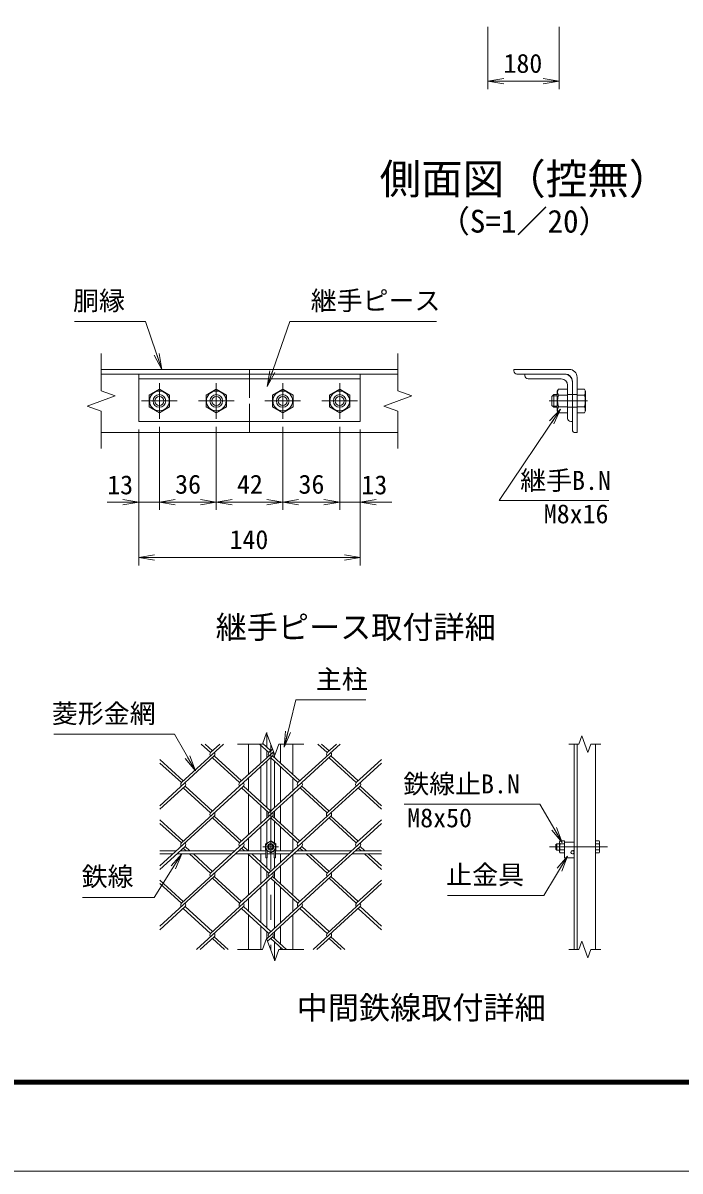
# Model space of a CAD drawing. Units: millimetres, scale not verified, with parts at other scales. Extents: x -4200 to 4200, y -2970 to 2970.
# Drawn here: x -1184 to 477, y -2970 to -66 of the extents above; entities that cross this region are included whole.
import ezdxf
from ezdxf.enums import TextEntityAlignment as Align

# ---------------------------------------------------------------- set-up
doc = ezdxf.new("R2010")
doc.units = ezdxf.units.MM
doc.header["$LTSCALE"] = 10
doc.linetypes.add('DASHED', pattern=[7.5, 6, -1.5])
doc.linetypes.add('USER1', pattern=[50.8, 31.75, -6.35, 6.35, -6.35])
doc.layers.add('0-0_D-TTL-TXT', color=7, linetype='Continuous')
for name, color, linetype, lineweight in [('0-1_D-STR1', 1, 'Continuous', 18), ('0-2_D-BMK', 2, 'USER1', 13), ('0-3_D-STR-DIM', 7, 'Continuous', 13), ('0-4_D-STR3', 3, 'Continuous', 13), ('0-8_0', 7, 'Continuous', 18), ('0-9_D-STR2', 7, 'Continuous', 13), ('0-A_D-STR-TXT', 7, 'Continuous', 13), ('0-B_D-TTL', 7, 'Continuous', 18)]:
    doc.layers.add(name, color=color, linetype=linetype, lineweight=lineweight)
doc.styles.add('ＭＳ ゴシック', font='')
doc.styles.get('ＭＳ ゴシック').set_extended_font_data('MS Gothic')

# ---------------------------------------------------------------- blocks, each defined once
blk = doc.blocks.new('_Open')
at = {"layer": '0-8_0'}
blk.add_line((-10, 1.667), (0, 0), dxfattribs=at)
blk.add_lwpolyline([(-10, -1.667), (0, 0), (-10, 0)], dxfattribs=at)

msp = doc.modelspace()

# ---------------------------------------------------------------- linework, layer by layer
at = {"layer": '0-1_D-STR1'}
for p, q in [((-986.32, -942.24), (-236.32, -942.24)), ((-986.32, -954.24), (-236.32, -954.24)), ((-611.32, -942.24), (-611.32, -954.24)), ((57.04, -946.24), (57.04, -942.24)), ((197.04, -942.24), (57.04, -942.24)), ((187.04, -954.24), (65.04, -954.24)), ((205.04, -1094.24), (205.04, -972.24)), ((217.04, -1102.24), (217.04, -962.24)), ((-611.32, -1074.24), (-611.32, -1102.24)), ((-986.32, -1102.24), (-236.32, -1102.24)), ((213.04, -1102.24), (217.04, -1102.24)), ((-567.8, -1861.09), (-567.8, -1897.92)), ((-613.8, -1967.08), (-613.8, -1890)), ((-582.8, -1938.67), (-582.8, -1892.86)), ((-567.8, -1906.6), (-567.8, -1924.93)), ((-532.8, -1938.67), (-532.8, -1890)), ((-501.8, -1967.08), (-501.8, -1890)), ((209.51, -2410), (209.51, -1890)), ((217.51, -2410), (217.51, -1890)), ((263.51, -2410), (263.51, -1890)), ((-567.8, -1933.61), (-567.8, -2050.4)), ((-547.8, -1918.91), (-547.8, -1924.93)), ((-547.8, -1933.61), (-547.8, -2050.4)), ((-582.8, -2036.65), (-582.8, -1947.35)), ((-532.8, -2036.65), (-532.8, -1947.35)), ((-613.8, -2008.25), (-613.8, -1975.76)), ((-501.8, -2008.25), (-501.8, -1975.76)), ((-613.8, -2119.56), (-613.8, -2016.93)), ((-501.8, -2119.56), (-501.8, -2016.93)), ((-582.8, -2091.15), (-582.8, -2045.33)), ((-567.8, -2059.08), (-567.8, -2077.41)), ((-547.8, -2059.08), (-547.8, -2077.41)), ((-532.8, -2091.15), (-532.8, -2045.33)), ((-567.8, -2086.09), (-567.8, -2140.76)), ((-547.8, -2086.09), (-547.8, -2140.76)), ((-582.8, -2160), (-582.8, -2099.83)), ((-532.8, -2160), (-532.8, -2099.83)), ((-613.8, -2160), (-613.8, -2128.24)), ((-501.8, -2160), (-501.8, -2128.24)), ((-613.8, -2272.04), (-613.8, -2169.41)), ((-582.8, -2189.13), (-582.8, -2168)), ((-532.8, -2189.13), (-532.8, -2168)), ((-501.8, -2272.04), (-501.8, -2169.41)), ((-582.8, -2243.63), (-582.8, -2197.81)), ((-567.8, -2178), (-567.8, -2202.88)), ((-547.8, -2178), (-547.8, -2202.88)), ((-532.8, -2243.63), (-532.8, -2197.81)), ((-567.8, -2211.56), (-567.8, -2229.89)), ((-547.8, -2211.56), (-547.8, -2229.89)), ((-582.8, -2341.61), (-582.8, -2252.31)), ((-567.8, -2238.57), (-567.8, -2355.36)), ((-547.8, -2238.57), (-547.8, -2355.36)), ((-532.8, -2341.61), (-532.8, -2252.31)), ((-613.8, -2313.21), (-613.8, -2280.72)), ((-501.8, -2313.21), (-501.8, -2280.72)), ((-613.8, -2410), (-613.8, -2321.89)), ((-501.8, -2410), (-501.8, -2321.89)), ((-582.8, -2410), (-582.8, -2350.29)), ((-532.8, -2396.11), (-532.8, -2350.29)), ((-567.8, -2364.04), (-567.8, -2382.52)), ((-547.8, -2364.04), (-547.8, -2382.36)), ((-547.8, -2391.04), (-547.8, -2437.47)), ((-532.8, -2410), (-532.8, -2404.79))]:
    msp.add_line(p, q, dxfattribs=at)
at = {"layer": '0-1_D-STR1', "color": 4, "linetype": 'DASHED', "lineweight": 13}
msp.add_line((-611.32, -954.24), (-611.32, -1074.24), dxfattribs=at)
at = {"layer": '0-1_D-STR1'}
for centre, radius, start, end in [((65.04, -946.24), 8, 180, 270), ((187.04, -972.24), 18, 0, 90), ((197.04, -962.24), 20, 0, 90), ((213.04, -1094.24), 8, 180, 270)]:
    msp.add_arc(centre, radius, start, end, dxfattribs=at)
at = {"layer": '0-2_D-BMK'}
for p, q in [((-839.32, -977.24), (-839.32, -1067.24)), ((-695.32, -977.24), (-695.32, -1067.24)), ((-527.32, -977.24), (-527.32, -1067.24)), ((-383.32, -977.24), (-383.32, -1067.24)), ((-884.32, -1022.24), (-794.32, -1022.24)), ((-740.32, -1022.24), (-650.32, -1022.24)), ((-572.32, -1022.24), (-482.32, -1022.24)), ((-428.32, -1022.24), (-338.32, -1022.24)), ((146.24, -1022.24), (243.04, -1022.24)), ((-557.8, -1890), (-557.8, -2410)), ((-537.8, -2150), (-577.8, -2150)), ((147.52, -2150), (293.51, -2150))]:
    msp.add_line(p, q, dxfattribs=at)
at = {"layer": '0-3_D-STR-DIM'}
for p, q in [((-8.47, -76.08), (-8.47, -233.4)), ((171.53, -76.08), (171.53, -233.4)), ((-8.47, -213.4), (171.53, -213.4)), ((-986.32, -902.24), (-986.32, -996.58)), ((-236.32, -902.24), (-236.32, -996.58)), ((-1021.56, -1035.06), (-951.08, -1009.41)), ((-951.08, -1009.41), (-986.32, -996.58)), ((-986.32, -1047.89), (-1021.56, -1035.06)), ((-986.32, -1047.89), (-986.32, -1142.24)), ((-236.32, -1047.89), (-236.32, -1142.24)), ((-891.32, -1094.24), (-891.32, -1297.95)), ((-891.32, -1094.24), (-891.32, -1437.95)), ((-839.32, -1087.24), (-839.32, -1297.95)), ((-839.32, -1087.24), (-839.32, -1297.95)), ((-695.32, -1087.24), (-695.32, -1297.95)), ((-695.32, -1087.24), (-695.32, -1297.95)), ((-527.32, -1087.24), (-527.32, -1297.95)), ((-527.32, -1087.24), (-527.32, -1297.95)), ((-383.32, -1087.24), (-383.32, -1297.95)), ((-383.32, -1087.24), (-383.32, -1297.95)), ((-331.32, -1094.24), (-331.32, -1297.95)), ((-331.32, -1094.24), (-331.32, -1437.95)), ((-931.32, -1277.95), (-971.32, -1277.95)), ((-891.32, -1277.95), (-839.32, -1277.95)), ((-839.32, -1277.95), (-695.32, -1277.95)), ((-799.32, -1277.95), (-759.32, -1277.95)), ((-695.32, -1277.95), (-527.32, -1277.95)), ((-527.32, -1277.95), (-383.32, -1277.95)), ((-423.32, -1277.95), (-463.32, -1277.95)), ((-383.32, -1277.95), (-331.32, -1277.95)), ((-291.32, -1277.95), (-251.32, -1277.95)), ((-891.32, -1417.95), (-331.32, -1417.95)), ((-578.32, -1890), (-641.8, -1890)), ((-473.8, -1890), (-537.28, -1890)), ((196.01, -1890), (221.12, -1890)), ((251.9, -1890), (277.01, -1890)), ((-578.32, -2410), (-641.8, -2410)), ((-473.8, -2410), (-537.28, -2410)), ((196.01, -2410), (221.12, -2410)), ((251.9, -2410), (277.01, -2410))]:
    msp.add_line(p, q, dxfattribs=at)
for points in [[(-236.32, -1047.89), (-271.56, -1035.06), (-201.08, -1009.41), (-236.32, -996.58)], [(-578.32, -1890), (-568.06, -1861.81), (-547.54, -1918.19), (-537.28, -1890)], [(251.9, -1890), (244.21, -1911.14), (228.82, -1868.86), (221.12, -1890)], [(-578.32, -2410), (-568.06, -2381.81), (-547.54, -2438.19), (-537.28, -2410)], [(251.9, -2410), (244.21, -2431.14), (228.82, -2388.86), (221.12, -2410)]]:
    msp.add_lwpolyline(points, dxfattribs=at)
at = {"layer": '0-4_D-STR3'}
for p, q in [((-891.32, -954.24), (-891.32, -1074.24)), ((-891.32, -954.24), (-331.32, -954.24)), ((-331.32, -954.24), (-331.32, -1074.24)), ((85.04, -954.24), (185.04, -954.24)), ((85.04, -954.24), (85.04, -958.24)), ((-891.32, -966.24), (-331.32, -966.24)), ((93.04, -966.24), (177.04, -966.24)), ((193.04, -982.24), (193.04, -1066.24)), ((205.04, -974.24), (205.04, -1074.24)), ((157.84, -1006.24), (153.04, -1011.04)), ((153.04, -1033.44), (153.04, -1011.04)), ((167.04, -1009.24), (154.84, -1009.24)), ((157.84, -1038.24), (157.84, -1006.24)), ((167.04, -1006.24), (157.84, -1006.24)), ((169.94, -992.21), (167.04, -997.24)), ((167.04, -997.24), (167.04, -1047.24)), ((193.04, -992.21), (169.94, -992.21)), ((193.04, -1007.22), (169.94, -1007.22)), ((193.04, -992.21), (193.04, -1052.26)), ((217.04, -1006.24), (193.04, -1006.24)), ((217.04, -992.21), (235.45, -992.21)), ((217.04, -1052.26), (217.04, -992.21)), ((217.04, -1007.22), (235.45, -1007.22)), ((238.24, -997.04), (235.45, -992.21)), ((238.24, -1047.44), (238.24, -997.04)), ((157.84, -1038.24), (153.04, -1033.44)), ((167.04, -1035.24), (154.84, -1035.24)), ((167.04, -1038.24), (157.84, -1038.24)), ((193.04, -1037.25), (169.94, -1037.25)), ((217.04, -1038.24), (193.04, -1038.24)), ((217.04, -1037.25), (235.45, -1037.25)), ((-891.32, -1074.24), (-331.32, -1074.24)), ((169.94, -1052.26), (167.04, -1047.24)), ((193.04, -1052.26), (169.94, -1052.26)), ((201.04, -1074.24), (205.04, -1074.24)), ((217.04, -1052.26), (235.45, -1052.26)), ((238.24, -1047.44), (235.45, -1052.26)), ((-557.8, -2134.99), (-570.8, -2142.49)), ((-570.8, -2142.49), (-570.8, -2157.5)), ((-544.8, -2142.49), (-557.8, -2134.99)), ((-544.8, -2157.5), (-544.8, -2142.49)), ((165.91, -2142), (163.51, -2144.4)), ((163.51, -2144.4), (163.51, -2155.6)), ((172.51, -2142), (165.91, -2142)), ((172.51, -2162.5), (172.51, -2137.5)), ((185.51, -2142.49), (173.96, -2142.49)), ((185.51, -2165.01), (185.51, -2134.99)), ((185.51, -2138), (209.51, -2138)), ((263.51, -2134.99), (263.51, -2165.01)), ((263.51, -2134.99), (272.72, -2134.99)), ((263.51, -2142.49), (272.72, -2142.49)), ((274.11, -2137.4), (272.72, -2134.99)), ((274.11, -2137.4), (274.11, -2162.6)), ((-795.92, -2160), (-837.8, -2160)), ((-804.65, -2168), (-837.8, -2168)), ((-657.19, -2168), (-795.17, -2168)), ((-648.46, -2160), (-786.44, -2160)), ((-570.3, -2168), (-647.72, -2168)), ((-570.3, -2160), (-638.99, -2160)), ((-570.8, -2157.5), (-557.8, -2165.01)), ((-570.3, -2157.79), (-570.3, -2178)), ((-566.3, -2160.1), (-566.3, -2178)), ((-549.3, -2168), (-566.3, -2168)), ((-557.8, -2165.01), (-544.8, -2157.5)), ((-549.3, -2160.1), (-549.3, -2178)), ((-545.3, -2157.79), (-545.3, -2178)), ((-501.01, -2160), (-545.3, -2160)), ((-509.74, -2168), (-545.3, -2168)), ((-362.28, -2168), (-500.26, -2168)), ((-353.55, -2160), (-491.53, -2160)), ((-277.8, -2168), (-352.81, -2168)), ((-277.8, -2160), (-344.08, -2160)), ((172.51, -2158), (165.91, -2158)), ((185.51, -2157.5), (173.96, -2157.5)), ((206.01, -2159), (209.51, -2159)), ((206.01, -2168), (209.51, -2168)), ((263.51, -2157.5), (272.72, -2157.5)), ((263.51, -2165.01), (272.72, -2165.01)), ((274.11, -2162.6), (272.72, -2165.01)), ((-570.3, -2178), (-566.3, -2178)), ((-549.3, -2178), (-545.3, -2178))]:
    msp.add_line(p, q, dxfattribs=at)
for points in [[(-813.32, -1007.22), (-839.32, -992.21), (-865.32, -1007.22), (-865.32, -1037.25), (-839.32, -1052.26), (-813.32, -1037.25)], [(-669.32, -1007.22), (-695.32, -992.21), (-721.32, -1007.22), (-721.32, -1037.25), (-695.32, -1052.26), (-669.32, -1037.25)], [(-501.32, -1007.22), (-527.32, -992.21), (-553.32, -1007.22), (-553.32, -1037.25), (-527.32, -1052.26), (-501.32, -1037.25)], [(-357.32, -1007.22), (-383.32, -992.21), (-409.32, -1007.22), (-409.32, -1037.25), (-383.32, -1052.26), (-357.32, -1037.25)]]:
    msp.add_lwpolyline(points, close=True, dxfattribs=at)
for points in [[(165.91, -2142), (165.91, -2158), (163.51, -2155.6)], [(185.51, -2134.99), (173.96, -2134.99), (172.51, -2137.5)], [(185.51, -2138), (185.51, -2178), (209.51, -2178)], [(185.51, -2165.01), (173.96, -2165.01), (172.51, -2162.5)]]:
    msp.add_lwpolyline(points, dxfattribs=at)
for centre, radius in [((-839.32, -1022.24), 25), ((-839.32, -1022.24), 16), ((-839.32, -1022.24), 11.2), ((-695.32, -1022.24), 25), ((-695.32, -1022.24), 16), ((-695.32, -1022.24), 11.2), ((-527.32, -1022.24), 25), ((-527.32, -1022.24), 16), ((-527.32, -1022.24), 11.2), ((-383.32, -1022.24), 25), ((-383.32, -1022.24), 16), ((-383.32, -1022.24), 11.2), ((-557.8, -2150), 12.5), ((-557.8, -2150), 8), ((-557.8, -2150), 5.6), ((205.51, -2164), 4)]:
    msp.add_circle(centre, radius, dxfattribs=at)
for centre, radius, start, end in [((93.04, -958.24), 8, 180, 270), ((185.04, -974.24), 20, 0, 90), ((177.04, -982.24), 16, 0, 90), ((217.29, -1022.24), 49.68, 162.4121, 197.5879), ((180.91, -999.72), 13.29, 145.61585, 214.38416), ((224.49, -999.72), 13.29, 325.61585, 34.38415), ((188.1, -1022.24), 49.68, 342.4121, 17.5879), ((180.91, -1044.75), 13.29, 145.61586, 214.38414), ((224.49, -1044.75), 13.29, 325.61585, 34.38415), ((201.04, -1066.24), 8, 180, 270), ((179.44, -2138.74), 6.64, 145.61586, 214.38414), ((197.64, -2150), 24.84, 162.4121, 197.5879), ((267.24, -2138.74), 6.64, 325.61585, 34.38415), ((249.04, -2150), 24.84, 342.4121, 17.5879), ((179.44, -2161.26), 6.64, 145.61584, 214.38415), ((206.01, -2163.5), 4.5, 90, 270), ((267.24, -2161.26), 6.64, 325.61585, 34.38415)]:
    msp.add_arc(centre, radius, start, end, dxfattribs=at)
at = {"layer": '0-9_D-STR2'}
for p, q in [((-677.14, -1890), (-783.72, -1987.66)), ((-709.99, -1911.42), (-733.37, -1890)), ((-705.26, -1907.08), (-723.9, -1890)), ((-686.37, -1890), (-709.87, -1911.53)), ((-550.77, -1909.32), (-636.26, -1987.66)), ((-562.54, -1911.42), (-585.92, -1890)), ((-557.8, -1907.08), (-577.85, -1888.71)), ((-553.14, -1902.81), (-562.54, -1911.42)), ((-382.23, -1890), (-488.81, -1987.66)), ((-415.08, -1911.42), (-438.46, -1890)), ((-410.34, -1907.08), (-428.99, -1890)), ((-391.7, -1890), (-415.08, -1911.42)), ((-700.52, -1920.1), (-837.8, -2045.9)), ((-778.98, -1983.32), (-837.8, -1929.43)), ((-783.72, -1987.66), (-837.8, -1938.11)), ((-553.06, -1920.1), (-709.99, -2063.9)), ((-636.26, -1987.66), (-705.26, -1924.44)), ((-631.53, -1983.32), (-700.52, -1920.1)), ((-405.61, -1920.1), (-562.54, -2063.9)), ((-488.81, -1987.66), (-557.8, -1924.44)), ((-484.07, -1983.32), (-553.06, -1920.1)), ((-277.8, -1938.11), (-415.08, -2063.9)), ((-341.35, -1987.66), (-410.34, -1924.44)), ((-336.62, -1983.32), (-405.61, -1920.1)), ((-277.8, -1929.43), (-341.35, -1987.66)), ((-774.25, -1996.34), (-837.8, -2054.58)), ((-626.79, -1996.34), (-783.72, -2140.14)), ((-709.99, -2063.9), (-778.98, -2000.68)), ((-705.26, -2059.56), (-774.25, -1996.34)), ((-479.34, -1996.34), (-636.26, -2140.14)), ((-562.54, -2063.9), (-631.53, -2000.68)), ((-557.8, -2059.56), (-626.79, -1996.34)), ((-331.88, -1996.34), (-488.81, -2140.14)), ((-415.08, -2063.9), (-483.66, -2001.06)), ((-410.34, -2059.56), (-479.34, -1996.34)), ((-277.8, -2054.58), (-336.62, -2000.68)), ((-277.8, -2045.9), (-331.88, -1996.34)), ((-700.52, -2072.58), (-837.8, -2198.38)), ((-778.98, -2135.8), (-837.8, -2081.91)), ((-783.72, -2140.14), (-837.8, -2090.59)), ((-553.06, -2072.58), (-709.99, -2216.38)), ((-636.26, -2140.14), (-705.26, -2076.92)), ((-631.53, -2135.8), (-700.52, -2072.58)), ((-405.61, -2072.58), (-562.54, -2216.38)), ((-488.81, -2140.14), (-557.8, -2076.92)), ((-484.07, -2135.8), (-553.06, -2072.58)), ((-277.8, -2090.59), (-415.08, -2216.38)), ((-341.35, -2140.14), (-410.34, -2076.92)), ((-336.62, -2135.8), (-405.61, -2072.58)), ((-277.8, -2081.91), (-341.35, -2140.14)), ((-774.25, -2148.82), (-837.8, -2207.06)), ((-626.79, -2148.82), (-783.72, -2292.62)), ((-762.05, -2160), (-774.25, -2148.82)), ((-479.34, -2148.82), (-636.26, -2292.62)), ((-614.59, -2160), (-626.79, -2148.82)), ((-331.88, -2148.82), (-488.81, -2292.62)), ((-467.14, -2160), (-479.34, -2148.82)), ((-319.68, -2160), (-331.88, -2148.82)), ((-771.52, -2160), (-778.98, -2153.16)), ((-709.99, -2216.38), (-762.79, -2168)), ((-705.26, -2212.04), (-753.32, -2168)), ((-624.07, -2160), (-631.53, -2153.16)), ((-562.54, -2216.38), (-615.34, -2168)), ((-557.8, -2212.04), (-605.86, -2168)), ((-476.61, -2160), (-484.07, -2153.16)), ((-415.08, -2216.38), (-467.88, -2168)), ((-410.34, -2212.04), (-458.41, -2168)), ((-329.16, -2160), (-336.62, -2153.16)), ((-277.8, -2207.06), (-320.43, -2168)), ((-277.8, -2198.38), (-310.95, -2168)), ((-700.52, -2225.06), (-837.8, -2350.86)), ((-778.98, -2288.28), (-837.8, -2234.39)), ((-553.06, -2225.06), (-709.99, -2368.86)), ((-636.26, -2292.62), (-705.26, -2229.4)), ((-631.53, -2288.28), (-700.52, -2225.06)), ((-405.61, -2225.06), (-562.54, -2368.86)), ((-488.81, -2292.62), (-557.8, -2229.4)), ((-484.07, -2288.28), (-553.06, -2225.06)), ((-341.35, -2292.62), (-410.34, -2229.4)), ((-336.62, -2288.28), (-405.61, -2225.06)), ((-277.8, -2234.39), (-341.35, -2292.62)), ((-783.72, -2292.62), (-837.8, -2243.07)), ((-277.8, -2243.07), (-415.08, -2368.86)), ((-774.25, -2301.3), (-837.8, -2359.54)), ((-709.99, -2368.86), (-778.98, -2305.64)), ((-705.26, -2364.52), (-774.25, -2301.3)), ((-626.79, -2301.3), (-745.41, -2410)), ((-562.54, -2368.86), (-631.53, -2305.64)), ((-557.8, -2364.52), (-626.79, -2301.3)), ((-479.34, -2301.3), (-567.84, -2382.4)), ((-415.08, -2368.86), (-484.07, -2305.64)), ((-410.34, -2364.52), (-479.34, -2301.3)), ((-331.88, -2301.3), (-450.5, -2410)), ((-277.8, -2359.54), (-336.62, -2305.64)), ((-277.8, -2350.86), (-331.88, -2301.3)), ((-700.52, -2377.54), (-735.94, -2410)), ((-665.1, -2410), (-700.52, -2377.54)), ((-553.06, -2377.54), (-565.47, -2388.91)), ((-517.64, -2410), (-553.06, -2377.54)), ((-405.61, -2377.54), (-441.03, -2410)), ((-370.19, -2410), (-405.61, -2377.54)), ((-674.57, -2410), (-705.26, -2381.88)), ((-527.12, -2410), (-557.8, -2381.88)), ((-379.66, -2410), (-410.34, -2381.88))]:
    msp.add_line(p, q, dxfattribs=at)
for centre, start, end in [((-705.15, -1915.88), 137.5, 222.5), ((-705.15, -1915.88), 317.5, 42.5), ((-557.69, -1915.88), 137.5, 222.5), ((-557.69, -1915.88), 317.5, 42.5), ((-410.24, -1915.88), 137.5, 222.5), ((-410.24, -1915.88), 317.5, 42.5), ((-778.98, -1992), 137.5, 222.5), ((-778.98, -1992), 317.5, 42.5), ((-631.53, -1992), 137.5, 222.5), ((-631.53, -1992), 317.5, 42.5), ((-484.07, -1992), 137.5, 222.5), ((-484.07, -1992), 317.5, 42.5), ((-336.51, -1992.12), 137.5, 222.5), ((-336.51, -1992.12), 317.5, 42.5), ((-705.27, -2068.25), 137.5, 222.5), ((-705.27, -2068.25), 317.5, 42.5), ((-557.81, -2068.25), 137.5, 222.5), ((-557.81, -2068.25), 317.5, 42.5), ((-410.36, -2068.25), 137.5, 222.5), ((-410.36, -2068.25), 317.5, 42.5), ((-778.98, -2144.48), 137.5, 222.5), ((-778.98, -2144.48), 317.5, 42.5), ((-631.53, -2144.48), 137.5, 222.5), ((-631.53, -2144.48), 317.5, 42.5), ((-484.07, -2144.48), 137.5, 222.5), ((-484.07, -2144.48), 317.5, 42.5), ((-336.51, -2144.6), 137.5, 222.5), ((-336.51, -2144.6), 317.5, 42.5), ((-705.27, -2220.73), 137.5, 222.5), ((-705.27, -2220.73), 317.5, 42.5), ((-557.68, -2220.83), 137.5, 222.5), ((-557.68, -2220.83), 317.5, 42.5), ((-410.23, -2220.83), 137.5, 222.5), ((-410.23, -2220.83), 317.5, 42.5), ((-778.86, -2297.07), 137.5, 222.5), ((-778.86, -2297.07), 317.5, 42.5), ((-631.41, -2297.07), 137.5, 222.5), ((-631.41, -2297.07), 317.5, 42.5), ((-483.95, -2297.07), 137.5, 222.5), ((-483.95, -2297.07), 317.5, 42.5), ((-336.39, -2297.19), 137.5, 222.5), ((-336.39, -2297.19), 317.5, 42.5), ((-705.27, -2373.21), 137.5, 222.5), ((-705.27, -2373.21), 317.5, 42.5), ((-557.68, -2373.31), 137.5, 222.5), ((-557.68, -2373.31), 317.5, 42.5), ((-410.23, -2373.31), 137.5, 222.5), ((-410.23, -2373.31), 317.5, 42.5)]:
    msp.add_arc(centre, 6.42, start, end, dxfattribs=at)
at = {"layer": '0-A_D-STR-TXT'}
for points in [[(-1054.04, -820.89), (-874.43, -820.89), (-833.55, -940.34)], [(-138.54, -820.89), (-509.77, -820.89), (-566.13, -984.1)], [(297.31, -1273.71), (19.99, -1273.71), (174.17, -1044.74)], [(-317.09, -1778.12), (-494.41, -1778.12), (-523.21, -1896.16)], [(-1106.35, -1865.39), (-800.85, -1865.39), (-749.17, -1956.33)], [(-220.34, -2042.07), (122.47, -2042.07), (178.08, -2136.97)], [(-1033.62, -2277.97), (-852.74, -2277.97), (-783.85, -2169.69)], [(-110.63, -2273.31), (133.18, -2273.31), (192.06, -2175.12)]]:
    msp.add_lwpolyline(points, dxfattribs=at)
at = {"layer": '0-B_D-TTL', "color": 2}
msp.add_lwpolyline([(-4200, 2970), (4200, 2970), (4200, -2970), (-4200, -2970)], close=True, dxfattribs=at)
at = {"layer": '0-B_D-TTL'}
for points in [[(-3930, 2750), (3930, 2750), (3930, -2750), (-3930, -2750)], [(-3927.5, 2747.5), (3927.5, 2747.5), (3927.5, -2747.5), (-3927.5, -2747.5)], [(-3925, 2745), (3925, 2745), (3925, -2745), (-3925, -2745)], [(-3922.5, 2742.5), (3922.5, 2742.5), (3922.5, -2742.5), (-3922.5, -2742.5)], [(-3920, 2740), (3920, 2740), (3920, -2740), (-3920, -2740)]]:
    msp.add_lwpolyline(points, close=True, dxfattribs=at)

# ---------------------------------------------------------------- block references
at = {"layer": '0-3_D-STR-DIM', "xscale": 4, "yscale": 4, "rotation": 180}
for p in [(-8.47, -213.4), (-839.32, -1277.95), (-839.32, -1277.95), (-695.32, -1277.95), (-527.32, -1277.95), (-331.32, -1277.95), (-891.32, -1417.95)]:
    msp.add_blockref('_Open', p, dxfattribs=at)
at = {"layer": '0-3_D-STR-DIM', "xscale": 4, "yscale": 4}
for p in [(171.53, -213.4), (-891.32, -1277.95), (-695.32, -1277.95), (-527.32, -1277.95), (-383.32, -1277.95), (-383.32, -1277.95), (-331.32, -1417.95)]:
    msp.add_blockref('_Open', p, dxfattribs=at)
at = {"layer": '0-A_D-STR-TXT', "xscale": 4, "yscale": 4}
for p, rotation in [((-832.91, -942.24), 288.89188), ((-566.78, -985.99), 250.94989), ((175.29, -1043.09), 56.04396), ((-523.68, -1898.11), 256.28935), ((-748.18, -1958.07), 299.61327), ((179.09, -2138.69), 300.37182), ((-782.77, -2168), 57.53248), ((193.09, -2173.4), 59.05204)]:
    msp.add_blockref('_Open', p, dxfattribs=dict(at, rotation=rotation))

# ---------------------------------------------------------------- texts
at = {"layer": '0-0_D-TTL-TXT', "style": 'ＭＳ ゴシック'}
for s, height, p in [('側面図（控無）', 76.98, (-282.33, -522.11)), ('（S=1／20）', 57.7, (-132.89, -613.68)), ('継手ピース取付詳細', 57.7, (-697, -1640.56)), ('中間鉄線取付詳細', 57.7, (-492.02, -2602.91))]:
    msp.add_text(s, height=height, dxfattribs=at).set_placement(p, align=Align.BOTTOM_LEFT)
at = {"layer": '0-3_D-STR-DIM', "style": 'ＭＳ ゴシック'}
for s, p in [('180', (30.87, -206.65)), ('13', (-971.24, -1272.76)), ('36', (-799.44, -1271.2)), ('42', (-643.04, -1271.2)), ('36', (-487.44, -1271.2)), ('13', (-328.32, -1272.76)), ('140', (-661.98, -1411.2))]:
    msp.add_text(s, height=48.09, dxfattribs=at).set_placement(p, align=Align.BOTTOM_LEFT)
at = {"layer": '0-A_D-STR-TXT', "style": 'ＭＳ ゴシック'}
for s, p in [('胴縁', (-1057.59, -806.91)), ('継手ピース', (-456.56, -806.79)), ('継手B.N', (73.19, -1261.63)), ('M8x16', (132.82, -1346.11)), ('主柱', (-443.48, -1764.39)), ('菱形金網', (-1111.17, -1851.16)), ('鉄線止B.N', (-222.62, -2029.23)), ('M8x50', (-212.43, -2115)), ('鉄線', (-1035.9, -2263.61)), ('止金具', (-113.93, -2259.07))]:
    msp.add_text(s, height=48.09, dxfattribs=at).set_placement(p, align=Align.BOTTOM_LEFT)

doc.saveas('drawing.dxf')
